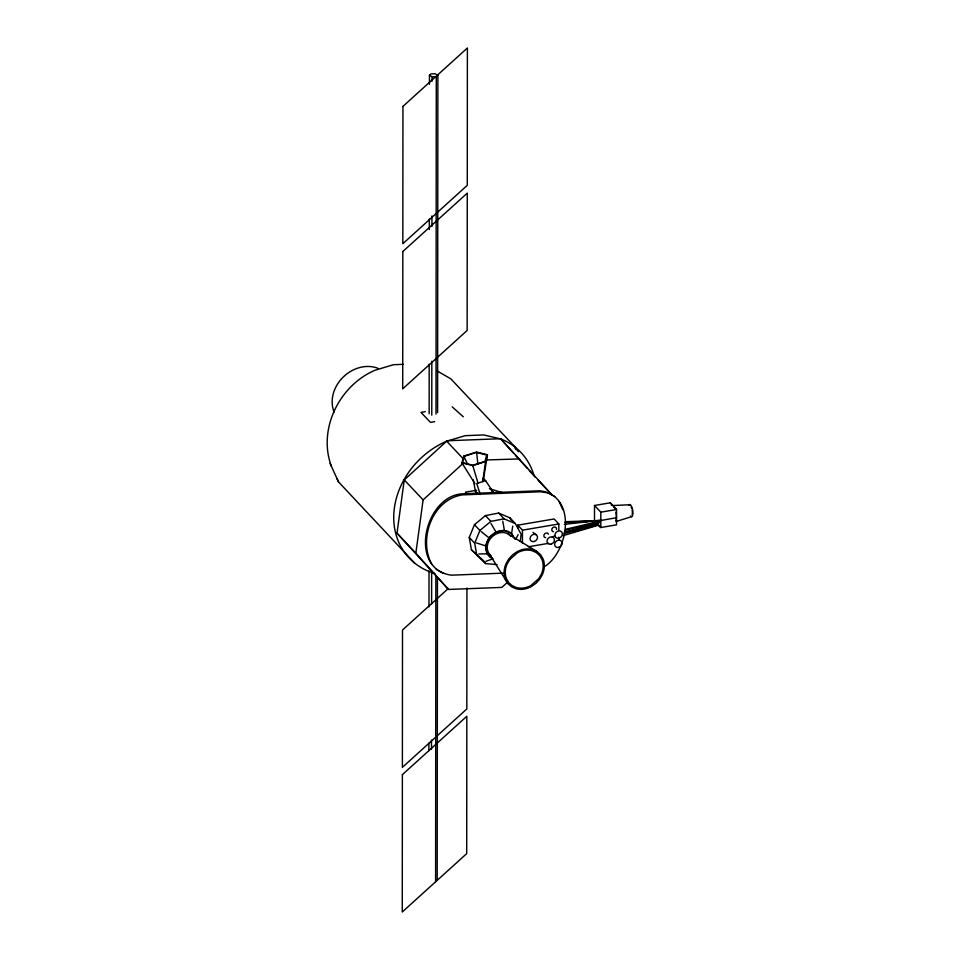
<?xml version="1.0" encoding="UTF-8"?>
<svg xmlns="http://www.w3.org/2000/svg" width="960" height="960" viewBox="0 0 960 960"><rect width="100%" height="100%" fill="white"/><g stroke="black" fill="none" stroke-linecap="round" stroke-linejoin="round"><path stroke-width="1.44" d="M428.868 750.66L428.868 743.172M428.988 606.9L429.012 570.972M429.156 413.736L429.192 364.32M429.312 229.56L429.312 219.072M429.432 84.312L429.444 75.324L431.04 73.872L435.252 73.836L437.88 75.252L437.592 412.62M431.496 749.076L431.496 740.088M431.616 603.816L431.64 572.376M431.772 415.152L431.82 361.236M431.94 226.476L431.952 215.988M432.06 81.228L432.072 76.728L429.444 75.324M435.6 881.796L435.864 575.844M435.996 414.06L436.284 76.692L437.88 75.252M437.196 880.356L437.448 577.392M466.932 588.048L466.824 708.96L402.384 767.34L402.504 630.012L448.368 588.456M475.956 494.088L473.292 479.844M517.74 528.096L517.752 525.156L554.124 518.976L558.84 523.968L558.828 529.848M522.444 543.372L522.456 530.16L517.752 525.156M558.816 540.132L558.828 537.192M595.404 523.464L600.804 527.52L616.524 524.844L616.536 509.508L613.596 506.328A8.472 2.856 80.4 0 0 613.008 505.68L610.224 502.824L594.504 505.488L594.492 520.824L596.484 522.948M594.504 505.488L600.816 512.172L600.804 527.52L599.1 525.324M520.248 541.524L521.136 534.264L515.376 523.632L509.94 517.872L498.648 513.06L485.436 515.616L474.468 524.688L469.248 537.432L471.42 549.78L485.736 563.592L497.088 564.636M565.296 521.7L599.22 520.524L564.312 524.328M507.372 582.384L501.864 587.4L448.464 589.44L397.008 533.208L404.256 479.904L447.156 440.76L500.556 438.72L552.024 494.952L538.14 480.228M448.464 589.44L415.848 553.188L423.108 499.884L463.32 463.164M480.264 494.508L476.736 483.492L482.796 481.584L485.544 461.568L487.44 454.8L476.568 452.052L463.8 456.084L461.904 462.864L474.972 483.732M512.724 526.164L511.572 533.556L513.72 537.528M483.168 481.14L487.44 454.8M476.856 555.552L474.684 543.204L479.904 530.46L490.872 521.376L504.096 518.832L515.376 523.632M485.928 561.324L492.792 558.864L487.164 553.776L485.784 545.952L489.096 537.876L496.044 532.128L504.42 530.508L508.308 531.48L511.476 533.52L504.42 530.508L502.764 521.22M515.808 539.148L518.16 534.612M564.264 532.62L596.976 524.448L599.016 520.296L600.948 520.74L591.576 521.388M600.804 519.852L597.18 525.54L563.34 535.596M545.412 566.088C569.4 549.588 576.84 494.88 539.496 490.776L461.388 493.884C424.212 497.16 408.036 569.46 451.524 575.184L503.112 573.132M616.392 517.74L598.944 520.824L596.868 525.216L574.02 531.612M482.796 481.584L485.628 480.684L493.908 493.236L491.316 490.488M461.904 462.864L472.776 465.6L485.544 461.568M616.236 521.472L631.776 516.6M597.708 523.452L564.612 532.356M434.844 573.432A76.872 64.56 -43.3 0 1 394.008 511.272A76.872 64.56 -43.3 0 1 446.664 441.192L465.12 435.684L483.588 434.916L500.784 438.948A76.872 64.56 -43.3 0 1 533.988 475.536M564.036 533.64L596.976 524.448M582.492 526.764L586.8 525.66M589.668 524.928L593.976 523.824M564.996 530.424L599.268 521.964M565.536 529.296L595.584 522.216M425.256 411.636L421.008 412.392L430.428 422.388L434.712 421.656M476.724 490.26L465.36 492.192L467.244 494.184M600.816 512.172L616.536 509.508L613.68 506.472M522.456 530.16L558.84 523.968M528.264 546.792L548.64 543.324M570.948 522.984L573.9 522.756M581.268 522.192L587.16 521.736M564.996 522.504L599.22 520.524M610.224 502.824L612.804 505.536L630.276 504.732L631.032 505.536A6.12 2.064 80.4 0 1 632.904 513.576A6.12 2.064 80.4 0 1 630.54 516.024M403.44 364.308L393.456 364.716L374.976 370.26C339.336 385.488 317.556 429.336 331.404 466.332M486.288 459.96L519.624 458.916M478.764 553.98L487.164 553.776M504.18 530.556C492.804 529.548 481.884 542.664 487.104 553.416M432.072 76.728L436.284 76.692M489.468 488.736L503.352 492.888M476.52 542.964L485.784 545.952M537.012 551.532L532.56 549.528A21.36 17.94 -43.3 0 0 517.164 551.64L512.532 554.88L508.692 559.092L505.908 563.988A22.38 18.792 -43.3 0 0 505.38 579.336L507.852 583.512L511.44 586.704L515.892 588.696A21.36 17.94 -43.3 0 0 531.288 586.596L535.92 583.344L539.76 579.144L542.544 574.248A22.38 18.792 -43.3 0 0 543.072 558.9L540.6 554.724L537.012 551.532L508.356 534.144M554.76 496.548L548.04 492.828L540.444 491.772L462.324 494.892C432.528 499.416 417.912 539.148 431.832 564.276M436.26 569.412L442.98 573.132M437.28 371.016L450.816 378.84L515.556 447.492M492.792 558.864L489.768 557.004L487.308 553.896M630.312 504.756L630.18 504.672A6.12 2.064 80.4 0 0 628.776 505.44M533.016 532.368L536.268 534.828M481.188 531.6L489.096 537.876M452.172 406.836L463.296 416.796M471.42 549.78L484.548 561.804M535.164 477.072L529.248 470.604M483.048 477.948L485.628 480.684M446.664 441.192L463.512 459.072M498.648 513.06L504.096 518.832M475.968 491.772L477.684 493.596M485.436 515.616L490.872 521.376M474.468 524.688L479.904 530.46M469.248 537.432L474.684 543.204M480.3 557.82L485.736 563.592M404.256 479.904L423.108 499.884M397.008 533.208L415.848 553.188M414.576 563.028L338.52 481.908L330.048 463.368M500.784 438.948L513.552 453.132M515.508 455.316L527.292 468.42M511.668 533.748L515.004 539.304M518.436 451.752L514.968 447.552L515.784 449.112M489.636 554.376L507.852 583.512M490.968 523.488L496.044 532.128M509.94 517.872L511.212 520.224M463.8 456.084L467.52 464.136M337.056 478.704L338.52 481.908M559.2 501.684L562.86 509.808M472.776 465.6L478.008 483.096M476.568 452.052L477.876 463.932M552.312 537.12A2.544 2.136 -43.3 0 1 555.336 536.532M553.488 531.66A2.544 2.136 -43.3 0 1 551.88 529.116A2.544 2.136 -43.3 0 1 554.736 527.004A2.544 2.136 -43.3 0 1 556.464 529.464M491.1 555.792A13.92 11.688 -43.3 0 1 491.748 537.132A13.92 11.688 -43.3 0 1 510.648 536.148M545.688 537.684A2.544 2.136 -43.3 0 1 544.464 534.108A2.544 2.136 -43.3 0 1 548.46 534.192M611.364 505.476A8.472 2.856 80.4 0 1 612.612 505.404M613.8 506.604A8.472 2.856 80.4 0 1 614.736 508.368M614.904 508.788A8.472 2.856 80.4 0 1 615.072 509.22M615.888 512.148A8.472 2.856 80.4 0 1 615.84 520.728M631.152 507.072A4.692 1.584 80.4 0 1 631.728 508.416M632.16 510.084A4.692 1.584 80.4 0 1 632.136 514.38M334.176 412.14A32.868 27.6 -43.3 0 1 342.876 377.4A32.868 27.6 -43.3 0 1 377.928 368.292M402.372 774.66L402.264 912L466.704 853.62L466.824 716.28L402.372 774.66M402.828 251.508L402.708 388.836L467.148 330.456L467.268 193.128L402.828 251.508M402.948 106.38L402.828 243.72L467.28 185.34L467.388 48L402.948 106.38M464.388 456.24L462.588 462.648L472.872 465.24L484.956 461.424L486.756 455.016L476.46 452.424L464.388 456.24M509.592 559.68L506.976 564.288A21.072 17.7 -43.3 0 0 506.484 578.736L508.812 582.672L512.184 585.672L516.384 587.556A20.112 16.896 -43.3 0 0 530.88 585.564L538.86 578.556L541.476 573.948A21.072 17.7 -43.3 0 0 541.968 559.488L539.64 555.564L536.268 552.552L532.068 550.68A20.112 16.896 -43.3 0 0 517.572 552.66L509.592 559.68M558.84 547.356A4.008 3.372 -43.3 0 0 561.324 541.128A4.008 3.372 -43.3 0 0 554.928 543.024A4.008 3.372 -43.3 0 0 558.84 547.356M559.14 538.092A4.008 3.372 -43.3 0 0 561.612 531.864A4.008 3.372 -43.3 0 0 555.216 533.772A4.008 3.372 -43.3 0 0 559.14 538.092M551.196 544.104A4.008 3.372 -43.3 0 0 553.68 537.876A4.008 3.372 -43.3 0 0 547.284 539.772A4.008 3.372 -43.3 0 0 551.196 544.104M534.264 541.476A4.008 3.372 -43.3 0 0 536.736 535.248A4.008 3.372 -43.3 0 0 530.34 537.156A4.008 3.372 -43.3 0 0 534.264 541.476"/></g></svg>
